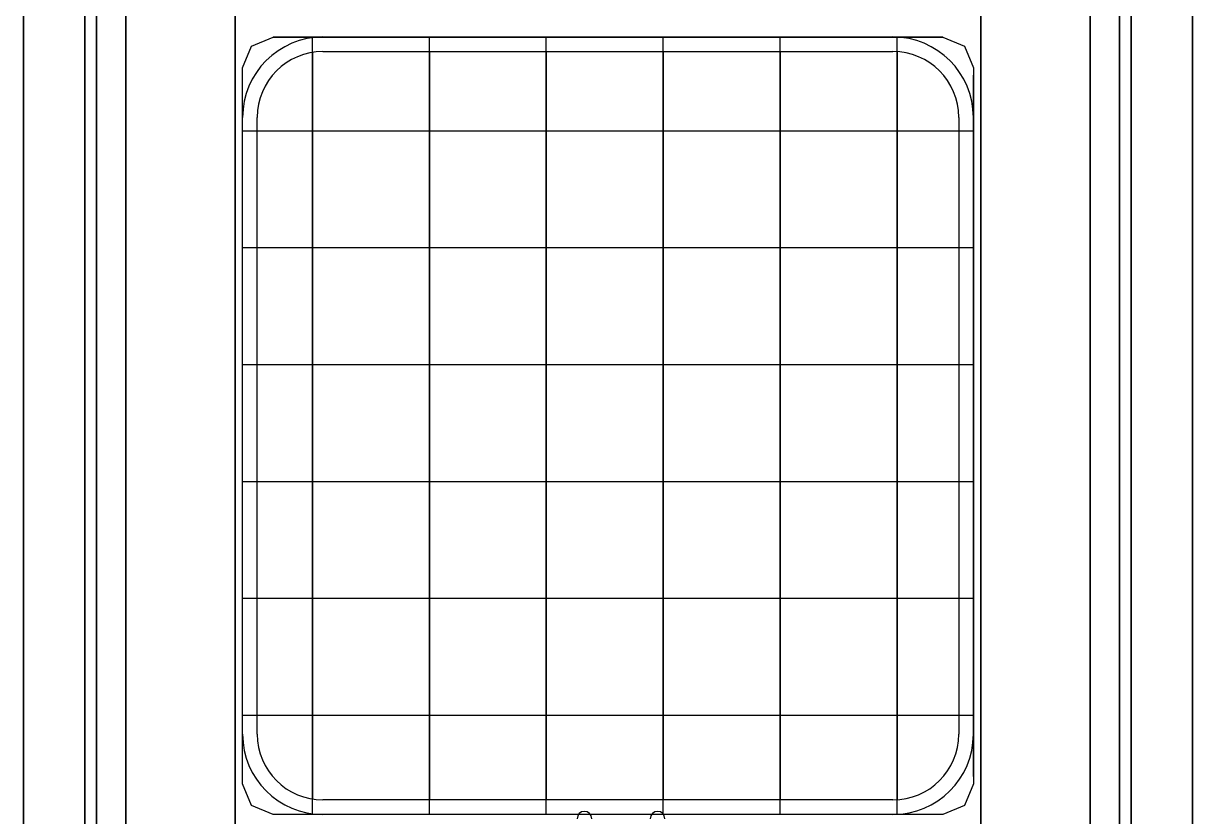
# Model space of a CAD drawing. Extents: x -1 to 401, y -1095 to 1.
# Drawn here: x 0 to 400, y -464.7 to -193.2 of the extents above; entities that cross this region are included whole.
import ezdxf

# ---------------------------------------------------------------- set-up
doc = ezdxf.new("R2010")
doc.units = 0
for name, color, linetype in [('IQ_200_2D', 1, 'Continuous'), ('IQ_200_3D', 1, 'Continuous'), ('IQ_204_2D', 7, 'Continuous')]:
    doc.layers.add(name, color=color, linetype=linetype)

msp = doc.modelspace()

# ---------------------------------------------------------------- linework, layer by layer
at = {"layer": 'IQ_200_2D'}
for p, q in [((0, -655), (0, 0)), ((400, 0), (400, -655))]:
    msp.add_line(p, q, dxfattribs=at)
at = {"layer": 'IQ_200_3D'}
for p, q in [((314.5, -197.95, 870), (85.5, -197.95, 870)), ((314.5, -197.95, 830), (86.5, -197.95, 830)), ((314.5, -197.95, 790), (86.5, -197.95, 790)), ((314.5, -197.95, 750), (86.5, -197.95, 750)), ((86.5, -197.95, 895), (86.5, -197.95, 745)), ((86.5, -197.95, 895), (86.5, -197.95, 745)), ((98.88, -463.95, 745), (98.88, -197.95, 745)), ((138.88, -463.95, 745), (138.88, -197.95, 745)), ((165.7, -197.95, 895), (165.7, -197.95, 745)), ((178.88, -463.95, 745), (178.88, -197.95, 745)), ((204.45, -197.95, 895), (204.45, -197.95, 745)), ((218.88, -463.95, 745), (218.88, -197.95, 745)), ((244.45, -197.95, 895), (244.45, -197.95, 745)), ((258.88, -463.95, 745), (258.88, -197.95, 745)), ((284.28, -197.95, 895), (284.28, -197.95, 745)), ((298.88, -463.95, 745), (298.88, -197.95, 745)), ((314.5, -197.95, 895), (314.5, -197.95, 745)), ((314.5, -197.95, 895), (314.5, -197.95, 745)), ((75, -450.95, 870), (75, -210.95, 870)), ((75, -450.95, 750), (75, -210.95, 750)), ((75, -450.95, 790), (75, -210.95, 790)), ((75, -450.95, 830), (75, -210.95, 830)), ((75, -210.95, 895), (75, -210.95, 745)), ((75, -210.95, 895), (75, -210.95, 745)), ((325, -450.95, 870), (325, -210.95, 870)), ((325, -450.95, 750), (325, -210.95, 750)), ((325, -450.95, 790), (325, -210.95, 790)), ((325, -450.95, 830), (325, -210.95, 830)), ((325, -210.95, 895), (325, -210.95, 745)), ((75, -229.96, 745), (325, -229.96, 745)), ((75, -250.95, 895), (75, -250.95, 745)), ((325, -250.95, 895), (325, -250.95, 745)), ((75, -269.96, 745), (325, -269.96, 745)), ((75, -290.95, 895), (75, -290.95, 745)), ((325, -290.95, 895), (325, -290.95, 745)), ((75, -309.96, 745), (325, -309.96, 745)), ((75, -330.95, 895), (75, -330.95, 745)), ((325, -330.95, 895), (325, -330.95, 745)), ((75, -349.96, 745), (325, -349.96, 745)), ((75, -370.95, 895), (75, -370.95, 745)), ((325, -370.95, 895), (325, -370.95, 745)), ((75, -389.96, 745), (325, -389.96, 745)), ((75, -410.95, 895), (75, -410.95, 745)), ((325, -410.95, 895), (325, -410.95, 745)), ((75, -429.96, 745), (325, -429.96, 745)), ((75, -450.95, 895), (75, -450.95, 745)), ((75, -450.95, 895), (75, -450.95, 745)), ((325, -450.95, 895), (325, -450.95, 745)), ((85.39, -463.95, 895), (85.39, -463.95, 745)), ((314.5, -463.95, 870), (85.5, -463.95, 870)), ((314.5, -463.95, 830), (85.5, -463.95, 830)), ((314.5, -463.95, 790), (85.5, -463.95, 790)), ((314.5, -463.95, 750), (85.5, -463.95, 750)), ((126.95, -463.95, 895), (126.95, -463.95, 745)), ((165.7, -463.95, 895), (165.7, -463.95, 745)), ((204.45, -463.95, 895), (204.45, -463.95, 745)), ((244.45, -463.95, 895), (244.45, -463.95, 745)), ((284.28, -463.95, 895), (284.28, -463.95, 745)), ((314.5, -463.95, 895), (314.5, -463.95, 745))]:
    msp.add_line(p, q, dxfattribs=at)
for elevation in [745, 895]:
    msp.add_lwpolyline([(75, -208.45), (78.08, -201.03), (85.5, -197.95), (314.5, -197.95), (321.92, -201.03), (325, -208.45), (325, -453.45), (321.92, -460.88), (314.5, -463.95), (85.5, -463.95), (78.08, -460.88), (75, -453.45)], close=True, dxfattribs=dict(at, elevation=elevation))
for points in [[(0, -655, 650), (0, -655, 200), (0, -2, 200), (0, -2, 650)], [(0, -655, 200), (21, -655, 200), (21, -2, 200), (0, -2, 200)], [(0, -655, 650), (0, -2, 650), (400, -2, 650), (400, -655, 650)], [(0, -655, 650), (0, -655, 900), (0, -2, 900), (0, -2, 650)], [(21, -655, 245), (379, -655, 245), (379, -2, 245), (21, -2, 245)], [(21, -655, 650), (21, -655, 200), (21, -2, 200), (21, -2, 650)], [(21, -655, 200), (379, -655, 200), (379, -2, 200), (21, -2, 200)], [(379, -655, 605), (21, -655, 605), (21, -2, 605), (379, -2, 605)], [(379, -655, 650), (379, -655, 200), (379, -2, 200), (379, -2, 650)], [(379, -655, 200), (400, -655, 200), (400, -2, 200), (379, -2, 200)], [(400, -655, 650), (400, -655, 200), (400, -2, 200), (400, -2, 650)], [(400, -655, 650), (400, -2, 650), (400, -2, 900), (400, -655, 900)]]:
    msp.add_3dface(points, dxfattribs=at)
for points, invisible_edges in [([(25, -140, 900), (0, -80.5, 900), (0, -655, 900), (25, -565, 900)], 5), ([(375, -140, 900), (400, -80.5, 900), (400, -655, 900), (375, -565, 900)], 5), ([(35, -140.98, 890), (25, -140.98, 900), (25, -564.02, 900), (35, -564.02, 890)], 5), ([(72.5, -160, 890), (35, -140, 890), (35, -565, 890), (72.5, -500, 890)], 5), ([(327.5, -160, 890), (365, -140, 890), (365, -565, 890), (327.5, -500, 890)], 5), ([(365, -140.98, 890), (375, -140.98, 900), (375, -564.02, 900), (365, -564.02, 890)], 5), ([(72.5, -500, 730), (327.5, -500, 730), (327.5, -160, 730), (72.5, -160, 730)], 5), ([(72.5, -160, 890), (72.5, -160, 730), (72.5, -500, 730), (72.5, -500, 890)], 1), ([(327.5, -160, 890), (327.5, -160, 730), (327.5, -500, 730), (327.5, -500, 890)], 1)]:
    msp.add_3dface(points, dxfattribs=dict(at, invisible_edges=invisible_edges))
at = {"layer": 'IQ_204_2D', "linetype": 'Continuous'}
for p, q in [((102.5, -197.89), (297.5, -197.89)), ((102.5, -202.89), (297.5, -202.89)), ((75, -436.45), (75, -225.39)), ((80, -436.45), (80, -225.39)), ((320, -225.39), (320, -436.45)), ((325, -225.39), (325, -436.45)), ((297.5, -458.95), (102.5, -458.95)), ((189.9, -463.95), (102.5, -463.95)), ((214.9, -463.95), (194, -463.95)), ((297.5, -463.95), (219, -463.95))]:
    msp.add_line(p, q, dxfattribs=at)
at = {"layer": 'IQ_204_2D'}
for p, q in [((98.88, -202.89), (98.88, -458.66)), ((138.88, -202.89), (138.88, -458.95)), ((178.88, -202.89), (178.88, -458.95)), ((218.88, -202.89), (218.88, -458.95)), ((258.88, -202.89), (258.88, -458.95)), ((298.88, -202.89), (298.88, -458.91)), ((80, -229.96), (320, -229.96)), ((80, -269.96), (320, -269.96)), ((80, -309.96), (320, -309.96)), ((80, -349.96), (320, -349.96)), ((80, -389.96), (320, -389.96)), ((80, -429.96), (320, -429.96))]:
    msp.add_line(p, q, dxfattribs=at)
for points in [[(375, -140), (375, -565, -0.414214), (335, -605), (65, -605, -0.414214), (25, -565), (25, -140, -0.414214), (65, -100), (335, -100, -0.414214)], [(92.5, -520), (307.5, -520, 0.414214), (327.5, -500), (327.5, -160, 0.414214), (307.5, -140), (92.5, -140, 0.414214), (72.5, -160), (72.5, -500, 0.414214)]]:
    msp.add_lwpolyline(points, format="xyb", close=True, dxfattribs=at)
at = {"layer": 'IQ_204_2D', "linetype": 'Continuous'}
for centre, radius, start, end in [((102.5, -225.39), 27.5, 90, 180), ((297.5, -225.39), 27.5, 0, 90), ((102.5, -225.39), 22.5, 90, 180), ((297.5, -225.39), 22.5, 0, 90), ((102.5, -436.45), 27.5, 180, 270), ((102.5, -436.45), 22.5, 180, 270), ((297.5, -436.45), 27.5, 270, 0), ((297.5, -436.45), 22.5, 270, 0), ((191.95, -465.39), 2.5, 0, 180), ((216.95, -465.39), 2.5, 0, 180)]:
    msp.add_arc(centre, radius, start, end, dxfattribs=at)

doc.saveas('drawing.dxf')
